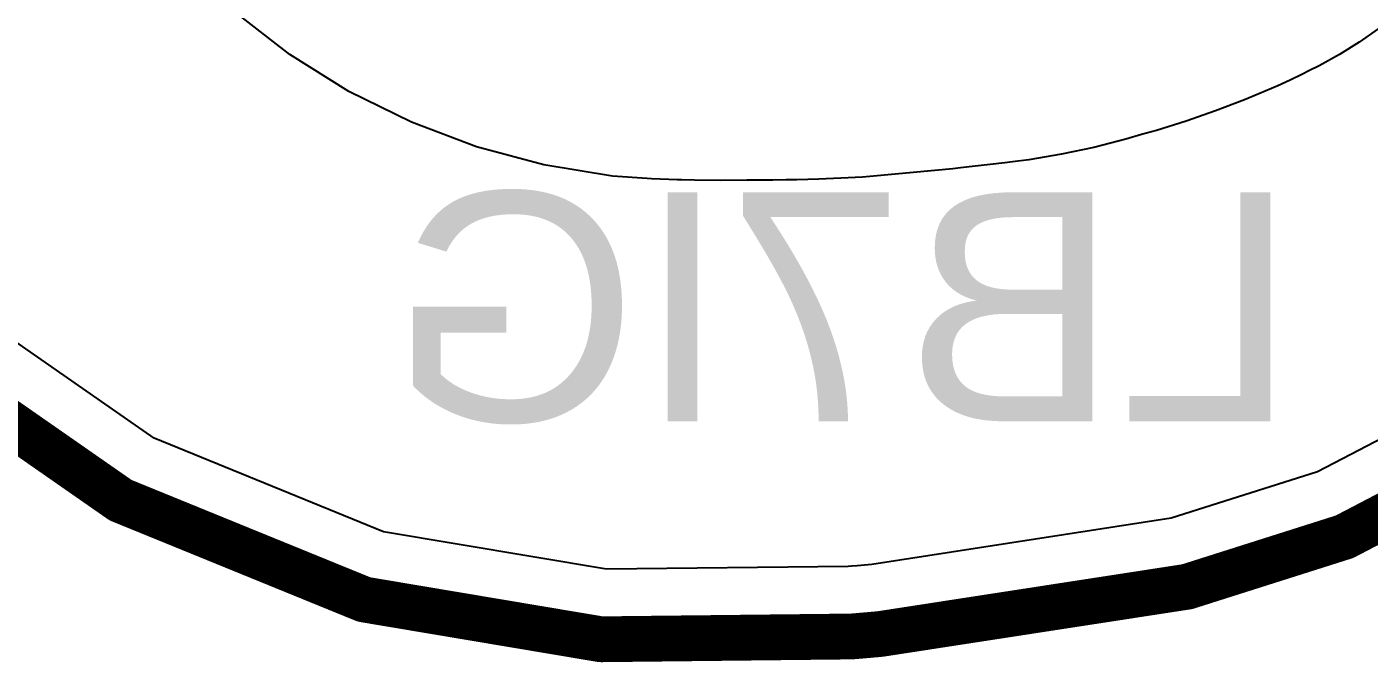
# Model space of a CAD drawing. Header units: inches. Extents: x -30 to 118, y 20 to 51.
# Drawn here: x 55.71 to 61.56, y 20.9 to 23.68 of the extents above; entities that cross this region are included whole.
import ezdxf

# ---------------------------------------------------------------- set-up
doc = ezdxf.new("R2010")
doc.units = ezdxf.units.IN
for name, color, linetype in [('Bottom Layer', 5, 'Continuous'), ('Bottom Overlay', 54, 'Continuous'), ('Keep-Out Layer', 6, 'Continuous'), ('Mechanical 1', 6, 'Continuous'), ('Top Layer', 1, 'Continuous'), ('Top Overlay', 2, 'Continuous')]:
    doc.layers.add(name, color=color, linetype=linetype)
doc.styles.add('Arial', font='', dxfattribs={"height": 0.2})
doc.styles.get('Arial').set_extended_font_data('Arial')

msp = doc.modelspace()

# ---------------------------------------------------------------- linework, layer by layer
at = {"layer": 'Bottom Layer'}
for p, q in [((56.2613, 21.8796), (55.3691, 22.5015)), ((62.2804, 22.2262), (61.3373, 21.7331)), ((57.261, 21.4715), (56.2613, 21.8796)), ((61.3373, 21.7331), (60.6984, 21.53)), ((60.6984, 21.53), (59.393, 21.3287)), ((58.2345, 21.3078), (57.261, 21.4715)), ((59.3034, 21.3208), (59.2895, 21.3196)), ((59.3281, 21.3229), (59.3034, 21.3208)), ((59.3771, 21.3272), (59.3281, 21.3229)), ((59.393, 21.3287), (59.3771, 21.3272)), ((59.2895, 21.3196), (58.2345, 21.3078))]:
    msp.add_line(p, q, dxfattribs=at)
at = {"layer": 'Keep-Out Layer'}
for points in [[(55.1725, 22.2657, 0.2, 0.2, 0), (56.1143, 21.6092, 0.2, 0.2, 0)], [(61.4554, 21.4496, 0.2, 0.2, 0), (62.4493, 21.9694, 0.2, 0.2, 0)], [(56.1143, 21.6092, 0.2, 0.2, 0), (57.1768, 21.1755, 0.2, 0.2, 0)], [(60.7685, 21.2313, 0.2, 0.2, 0), (61.4554, 21.4496, 0.2, 0.2, 0)], [(59.4304, 21.0249, 0.2, 0.2, 0), (60.7685, 21.2313, 0.2, 0.2, 0)], [(57.1768, 21.1755, 0.2, 0.2, 0), (58.2106, 21.0016, 0.2, 0.2, 0)], [(58.2106, 21.0016, 0.2, 0.2, 0), (59.3038, 21.0139, 0.2, 0.2, 0)], [(59.3038, 21.0139, 0.2, 0.2, 0), (59.3292, 21.016, 0.2, 0.2, 0)], [(59.3292, 21.016, 0.2, 0.2, 0), (59.3547, 21.0182, 0.2, 0.2, 0)], [(59.3547, 21.0182, 0.2, 0.2, 0), (59.4044, 21.0225, 0.2, 0.2, 0)], [(59.4044, 21.0225, 0.2, 0.2, 0), (59.4304, 21.0249, 0.2, 0.2, 0)]]:
    msp.add_lwpolyline(points, format="xyseb", dxfattribs=at)
for points in [[(56.0643, 21.6092, 0.1, 0.1, 1), (56.1643, 21.6092, 0.1, 0.1, 1)], [(56.0643, 21.6092, 0.1, 0.1, 1), (56.1643, 21.6092, 0.1, 0.1, 1)], [(61.4054, 21.4496, 0.1, 0.1, 1), (61.5054, 21.4496, 0.1, 0.1, 1)], [(61.4054, 21.4496, 0.1, 0.1, 1), (61.5054, 21.4496, 0.1, 0.1, 1)], [(60.7185, 21.2313, 0.1, 0.1, 1), (60.8185, 21.2313, 0.1, 0.1, 1)], [(60.7185, 21.2313, 0.1, 0.1, 1), (60.8185, 21.2313, 0.1, 0.1, 1)], [(57.1268, 21.1755, 0.1, 0.1, 1), (57.2268, 21.1755, 0.1, 0.1, 1)], [(57.1268, 21.1755, 0.1, 0.1, 1), (57.2268, 21.1755, 0.1, 0.1, 1)], [(58.1606, 21.0016, 0.1, 0.1, 1), (58.2606, 21.0016, 0.1, 0.1, 1)], [(58.1606, 21.0016, 0.1, 0.1, 1), (58.2606, 21.0016, 0.1, 0.1, 1)], [(59.2538, 21.0139, 0.1, 0.1, 1), (59.3538, 21.0139, 0.1, 0.1, 1)], [(59.2538, 21.0139, 0.1, 0.1, 1), (59.3538, 21.0139, 0.1, 0.1, 1)], [(59.2792, 21.016, 0.1, 0.1, 1), (59.3792, 21.016, 0.1, 0.1, 1)], [(59.2792, 21.016, 0.1, 0.1, 1), (59.3792, 21.016, 0.1, 0.1, 1)], [(59.3047, 21.0182, 0.1, 0.1, 1), (59.4047, 21.0182, 0.1, 0.1, 1)], [(59.3047, 21.0182, 0.1, 0.1, 1), (59.4047, 21.0182, 0.1, 0.1, 1)], [(59.3544, 21.0225, 0.1, 0.1, 1), (59.4544, 21.0225, 0.1, 0.1, 1)], [(59.3544, 21.0225, 0.1, 0.1, 1), (59.4544, 21.0225, 0.1, 0.1, 1)], [(59.3804, 21.0249, 0.1, 0.1, 1), (59.4804, 21.0249, 0.1, 0.1, 1)], [(59.3804, 21.0249, 0.1, 0.1, 1), (59.4804, 21.0249, 0.1, 0.1, 1)]]:
    msp.add_lwpolyline(points, format="xyseb", close=True, dxfattribs=at)
at = {"layer": 'Mechanical 1'}
for points in [[(55.1725, 22.2657, 0.2, 0.2, 0), (56.1143, 21.6092, 0.2, 0.2, 0)], [(61.4554, 21.4496, 0.2, 0.2, 0), (62.4493, 21.9694, 0.2, 0.2, 0)], [(56.1143, 21.6092, 0.2, 0.2, 0), (57.1768, 21.1755, 0.2, 0.2, 0)], [(60.7685, 21.2313, 0.2, 0.2, 0), (61.4554, 21.4496, 0.2, 0.2, 0)], [(59.4304, 21.0249, 0.2, 0.2, 0), (60.7685, 21.2313, 0.2, 0.2, 0)], [(57.1768, 21.1755, 0.2, 0.2, 0), (58.2106, 21.0016, 0.2, 0.2, 0)], [(58.2106, 21.0016, 0.2, 0.2, 0), (59.3038, 21.0139, 0.2, 0.2, 0)], [(59.3038, 21.0139, 0.2, 0.2, 0), (59.3292, 21.016, 0.2, 0.2, 0)], [(59.3292, 21.016, 0.2, 0.2, 0), (59.3547, 21.0182, 0.2, 0.2, 0)], [(59.3547, 21.0182, 0.2, 0.2, 0), (59.4044, 21.0225, 0.2, 0.2, 0)], [(59.4044, 21.0225, 0.2, 0.2, 0), (59.4304, 21.0249, 0.2, 0.2, 0)]]:
    msp.add_lwpolyline(points, format="xyseb", dxfattribs=at)
for points in [[(56.0643, 21.6092, 0.1, 0.1, 1), (56.1643, 21.6092, 0.1, 0.1, 1)], [(56.0643, 21.6092, 0.1, 0.1, 1), (56.1643, 21.6092, 0.1, 0.1, 1)], [(61.4054, 21.4496, 0.1, 0.1, 1), (61.5054, 21.4496, 0.1, 0.1, 1)], [(61.4054, 21.4496, 0.1, 0.1, 1), (61.5054, 21.4496, 0.1, 0.1, 1)], [(60.7185, 21.2313, 0.1, 0.1, 1), (60.8185, 21.2313, 0.1, 0.1, 1)], [(60.7185, 21.2313, 0.1, 0.1, 1), (60.8185, 21.2313, 0.1, 0.1, 1)], [(57.1268, 21.1755, 0.1, 0.1, 1), (57.2268, 21.1755, 0.1, 0.1, 1)], [(57.1268, 21.1755, 0.1, 0.1, 1), (57.2268, 21.1755, 0.1, 0.1, 1)], [(58.1606, 21.0016, 0.1, 0.1, 1), (58.2606, 21.0016, 0.1, 0.1, 1)], [(58.1606, 21.0016, 0.1, 0.1, 1), (58.2606, 21.0016, 0.1, 0.1, 1)], [(59.2538, 21.0139, 0.1, 0.1, 1), (59.3538, 21.0139, 0.1, 0.1, 1)], [(59.2538, 21.0139, 0.1, 0.1, 1), (59.3538, 21.0139, 0.1, 0.1, 1)], [(59.2792, 21.016, 0.1, 0.1, 1), (59.3792, 21.016, 0.1, 0.1, 1)], [(59.2792, 21.016, 0.1, 0.1, 1), (59.3792, 21.016, 0.1, 0.1, 1)], [(59.3047, 21.0182, 0.1, 0.1, 1), (59.4047, 21.0182, 0.1, 0.1, 1)], [(59.3047, 21.0182, 0.1, 0.1, 1), (59.4047, 21.0182, 0.1, 0.1, 1)], [(59.3544, 21.0225, 0.1, 0.1, 1), (59.4544, 21.0225, 0.1, 0.1, 1)], [(59.3544, 21.0225, 0.1, 0.1, 1), (59.4544, 21.0225, 0.1, 0.1, 1)], [(59.3804, 21.0249, 0.1, 0.1, 1), (59.4804, 21.0249, 0.1, 0.1, 1)], [(59.3804, 21.0249, 0.1, 0.1, 1), (59.4804, 21.0249, 0.1, 0.1, 1)]]:
    msp.add_lwpolyline(points, format="xyseb", close=True, dxfattribs=at)
at = {"layer": 'Top Layer'}
for p, q in [((56.2613, 21.8796), (55.3691, 22.5015)), ((62.2804, 22.2262), (61.3373, 21.7331)), ((57.261, 21.4715), (56.2613, 21.8796)), ((61.3373, 21.7331), (60.6984, 21.53)), ((60.6984, 21.53), (59.393, 21.3287)), ((58.2345, 21.3078), (57.261, 21.4715)), ((59.3034, 21.3208), (59.2895, 21.3196)), ((59.3281, 21.3229), (59.3034, 21.3208)), ((59.3771, 21.3272), (59.3281, 21.3229)), ((59.393, 21.3287), (59.3771, 21.3272)), ((59.2895, 21.3196), (58.2345, 21.3078))]:
    msp.add_line(p, q, dxfattribs=at)
at = {"layer": 'Top Overlay'}
for p, q in [((56.8533, 23.5559), (56.6128, 23.7418)), ((61.6024, 23.6678), (61.5193, 23.6096)), ((61.5193, 23.6096), (61.4334, 23.5557)), ((57.111, 23.3947), (56.8533, 23.5559)), ((61.4334, 23.5557), (61.3448, 23.5064)), ((61.3448, 23.5064), (61.2993, 23.484)), ((61.2185, 23.4445), (61.1641, 23.4195)), ((61.2725, 23.4705), (61.2185, 23.4445)), ((61.2993, 23.484), (61.2725, 23.4705)), ((57.3833, 23.2597), (57.111, 23.3947)), ((61.0815, 23.384), (61.0189, 23.3581)), ((61.1092, 23.3955), (61.0815, 23.384)), ((61.1641, 23.4195), (61.1092, 23.3955)), ((61.0189, 23.3581), (60.8921, 23.3099)), ((57.6677, 23.1522), (57.3833, 23.2597)), ((60.764, 23.2653), (60.6346, 23.2245)), ((60.8921, 23.3099), (60.764, 23.2653)), ((60.5694, 23.206), (60.5004, 23.1854)), ((60.6346, 23.2245), (60.5694, 23.206)), ((57.9612, 23.0734), (57.6677, 23.1522)), ((60.3607, 23.1499), (60.2197, 23.1202)), ((60.5004, 23.1854), (60.3607, 23.1499)), ((59.9736, 23.0832), (59.9087, 23.0752)), ((60.006, 23.0874), (59.9736, 23.0832)), ((60.0775, 23.0964), (60.006, 23.0874)), ((60.2197, 23.1202), (60.0775, 23.0964)), ((58.2611, 23.024), (57.9612, 23.0734)), ((58.4128, 23.0142), (58.2611, 23.024)), ((59.3524, 23.0204), (59.2568, 23.0152)), ((59.4002, 23.0238), (59.3524, 23.0204)), ((59.7462, 23.0572), (59.4002, 23.0238)), ((59.7788, 23.0605), (59.7462, 23.0572)), ((59.7462, 23.0572), (59.7462, 23.0572)), ((59.8438, 23.0676), (59.7788, 23.0605)), ((59.9087, 23.0752), (59.8438, 23.0676)), ((58.4314, 23.0129), (58.4128, 23.0142)), ((58.4688, 23.0108), (58.4314, 23.0129)), ((58.5061, 23.0092), (58.4688, 23.0108)), ((58.5435, 23.0082), (58.5061, 23.0092)), ((58.5622, 23.008), (58.5435, 23.0082)), ((58.6191, 23.007), (58.5622, 23.008)), ((58.733, 23.0062), (58.6191, 23.007)), ((58.8468, 23.0063), (58.733, 23.0062)), ((58.9607, 23.0075), (58.8468, 23.0063)), ((59.0176, 23.0086), (58.9607, 23.0075)), ((59.0654, 23.009), (59.0176, 23.0086)), ((59.1612, 23.0114), (59.0654, 23.009)), ((59.2568, 23.0152), (59.1612, 23.0114))]:
    msp.add_line(p, q, dxfattribs=at)

# ---------------------------------------------------------------- texts
at = {"layer": 'Bottom Overlay', "style": 'Arial', "text_generation_flag": 2}
msp.add_text('LB7IG', height=1, dxfattribs=at).set_placement((61.246, 21.954))

doc.saveas('drawing.dxf')
